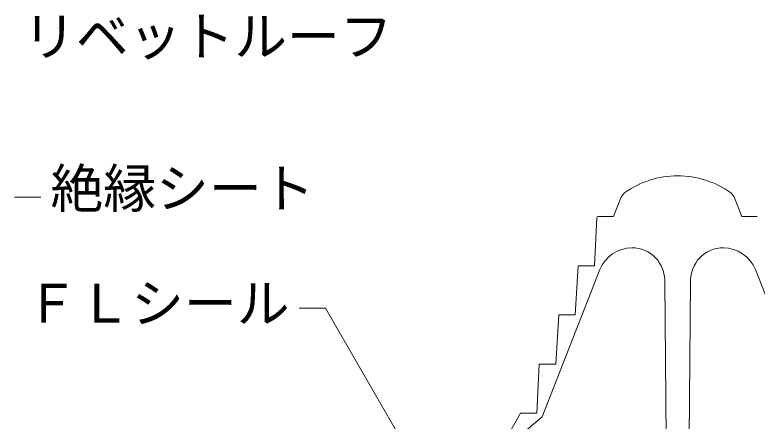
# Model space of a CAD drawing. Units: millimetres, scale not verified. Extents: x -561 to 705, y -497 to 294.
# Drawn here: x -216.6 to 64.6, y 139.9 to 294 of the extents above; entities that cross this region are included whole.
import ezdxf
from ezdxf.enums import TextEntityAlignment as Align

# ---------------------------------------------------------------- set-up
doc = ezdxf.new("R2010")
doc.units = ezdxf.units.MM
doc.header["$LTSCALE"] = 5
doc.layers.add('2-0', color=7, linetype='Continuous', lineweight=9)
doc.layers.add('E-0', color=7, linetype='Continuous', lineweight=9)
doc.styles.add('ＭＳ ゴシック', font='')
doc.styles.get('ＭＳ ゴシック').set_extended_font_data('MS Gothic')

msp = doc.modelspace()

# ---------------------------------------------------------------- linework, layer by layer
at = {"layer": '2-0'}
for p, q in [((-216.698, 224.867), (-206.698, 224.867)), ((12.978, 224.587), (10.208, 217.497)), ((3.868, 217.007), (2.948, 198.832)), ((10.208, 217.497), (4.368, 217.502)), ((-16.847, 141.522), (5.043, 197.407)), ((85.813, 141.522), (63.923, 197.407)), ((29.603, 192.792), (30.348, 99.937)), ((39.363, 192.792), (38.619, 99.937)), ((-98.898, 182.822), (-108.898, 182.822)), ((-65.582, 125.118), (-98.898, 182.822))]:
    msp.add_line(p, q, dxfattribs=at)
for points in [[(55.988, 224.587), (58.758, 217.497), (64.598, 217.502)], [(-16.847, 141.522), (-36.532, 124.872), (-36.532, 117.957), (-45.517, 117.957), (-45.517, 120.442), (-42.622, 123.007), (-36.807, 133.037), (-30.642, 133.037), (-24.987, 142.912), (-18.857, 142.912), (-17.947, 161.557), (-11.597, 161.557), (-10.472, 180.217), (-4.322, 180.217), (-3.147, 198.872), (2.948, 198.832)]]:
    msp.add_lwpolyline(points, dxfattribs=at)
for centre, radius, start, end in [((34.769, 197.411), 35.561, 90.46021, 125.06667), ((34.198, 197.411), 35.561, 54.93333, 89.53979), ((17.621, 222.759), 4.99, 131.14351, 158.5146), ((51.346, 222.759), 4.99, 21.4854, 48.85649), ((4.37, 217.001), 0.501, 90.12483, 179.29934), ((17.381, 192.349), 13.334, 90.91404, 157.71102), ((17.067, 193.141), 12.541, 358.4059, 89.53552), ((51.9, 193.141), 12.541, 90.46448, 181.5941), ((51.586, 192.349), 13.334, 22.28898, 89.08596)]:
    msp.add_arc(centre, radius, start, end, dxfattribs=at)

# ---------------------------------------------------------------- texts
at = {"layer": 'E-0', "style": 'ＭＳ ゴシック'}
for s, p in [('リベットルーフ', (-213.453, 274.104)), ('絶縁シート', (-203.081, 216.478)), ('ＦＬシール', (-212.505, 172.897))]:
    msp.add_text(s, height=14.66, dxfattribs=at).set_placement(p, align=Align.BOTTOM_LEFT)

doc.saveas('drawing.dxf')
